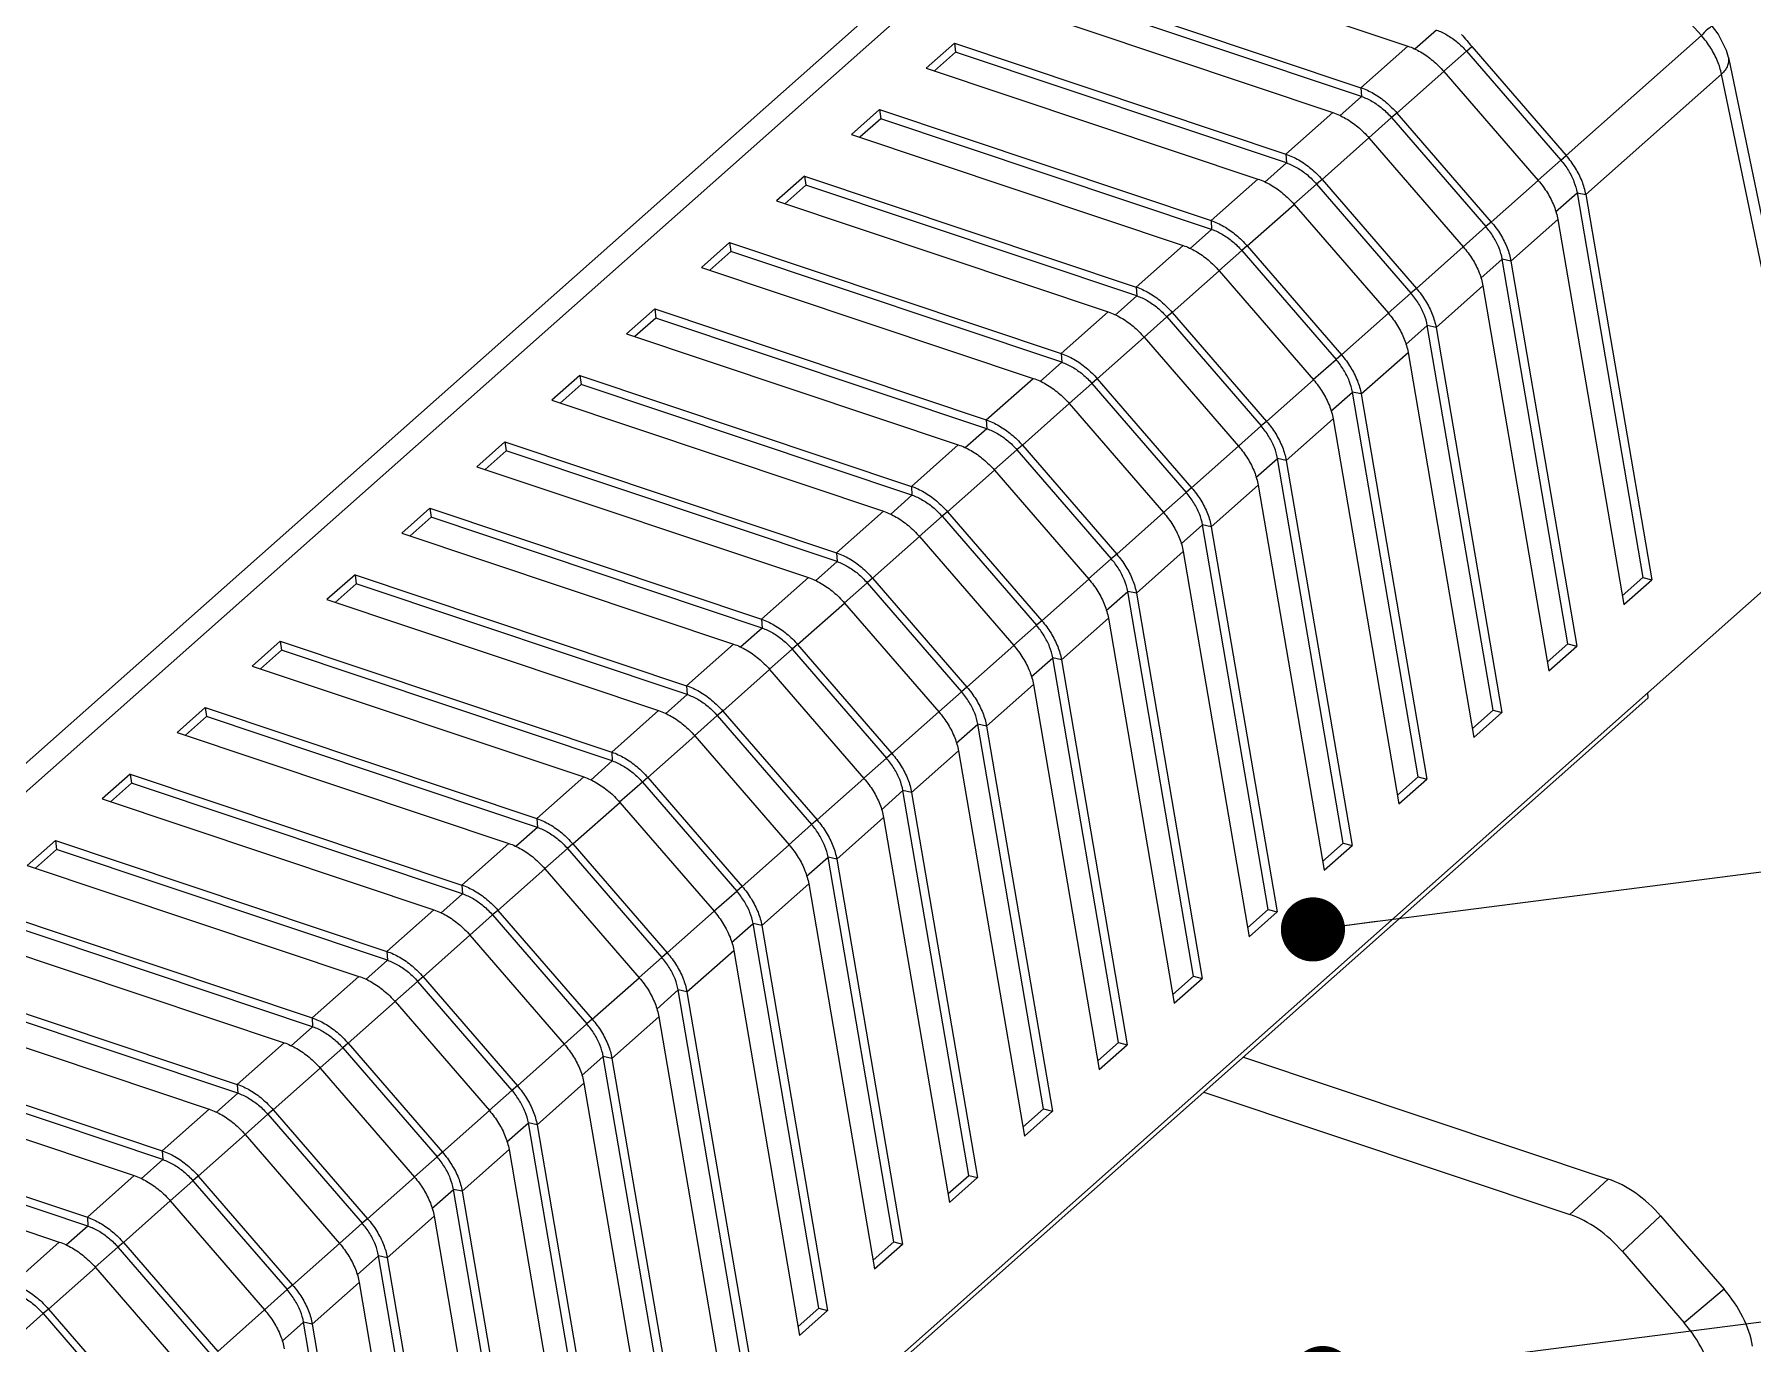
# Model space of a CAD drawing. Header units: millimetres. Extents: x 1518 to 2058, y 69 to 444.
# Drawn here: x 1795.57 to 1830.52, y 175.03 to 201.64 of the extents above; entities that cross this region are included whole.
import ezdxf

# ---------------------------------------------------------------- set-up
doc = ezdxf.new("R2010")
doc.units = ezdxf.units.MM
doc.layers.add('06___PRT_ALL_SURFS', color=7, linetype='Continuous')
doc.layers.add('from', color=7, linetype='Continuous', lineweight=13)
doc.styles.add('宋体', font='SimSun.ttf')
doc.dimstyles.new('YanXiu', dxfattribs={"dimscale": 1.5, "dimtxt": 2.5, "dimasz": 2.2, "dimexe": 0.65, "dimexo": 0.65, "dimgap": 0.5, "dimtad": 1, "dimdsep": 46, "dimtxsty": '宋体', "dimcen": 0, "dimclrd": 3, "dimclre": 3, "dimclrt": 3, "dimazin": 2, "dimtfac": 1, "dimtofl": 0, "dimtmove": 0, "dimatfit": 3, "dimfxl": 0, "dimlwd": 5, "dimlwe": 5, "dimarcsym": 0})

# ---------------------------------------------------------------- blocks, each defined once
blk = doc.blocks.new('*u40')
at = {"color": 7, "linetype": 'Continuous'}
for p, q in [((40.975, 82.031), (38.707, 92.953)), ((40.975, 82.031), (-17.535, 30.148)), ((36.973, 78.492), (36.984, 78.36)), ((36.984, 78.36), (-14.854, 32.394)), ((27.524, 69.971), (36.055, 67.117)), ((26.597, 69.15), (35.162, 66.285)), ((36.055, 67.117), (35.162, 66.285)), ((37.284, 66.254), (36.391, 65.422)), ((37.284, 66.254), (38.766, 64.542)), ((36.391, 65.422), (37.832, 63.757)), ((38.766, 64.542), (37.832, 63.757))]:
    blk.add_line(p, q, dxfattribs=at)
for centre, major_axis, ratio, start_param, end_param in [((36.276, 65.411), (-1.392, 1.573), 0.62574, -1.588016, -0.825535), ((35.382, 64.578), (-1.392, 1.573), 0.62574, -1.588016, -0.825535), ((37.755, 63.702), (1.395, -1.57), 0.625687, 0.787478, 1.54996), ((36.821, 62.917), (1.395, -1.57), 0.625687, 0.787478, 1.54996)]:
    blk.add_ellipse(centre, major_axis=major_axis, ratio=ratio, start_param=start_param, end_param=end_param, dxfattribs=at)
at = {"layer": '06___PRT_ALL_SURFS', "color": 7, "linetype": 'Continuous'}
for p, q in [((22.125, 97.302), (-28.969, 51.996)), ((22.836, 97.266), (-28.423, 51.813)), ((38.238, 93.858), (35.721, 96.629)), ((23.613, 96.206), (31.37, 93.611)), ((22.516, 95.233), (30.273, 92.638)), ((30.287, 92.433), (22.546, 95.022)), ((21.86, 94.652), (29.618, 92.057)), ((20.764, 93.679), (20.108, 93.098)), ((20.764, 93.679), (20.794, 93.468)), ((20.764, 93.679), (28.521, 91.085)), ((32.039, 93.986), (31.532, 93.537)), ((35.075, 91.053), (38.238, 93.858)), ((20.794, 93.468), (20.303, 93.033)), ((28.534, 90.879), (20.794, 93.468)), ((30.273, 92.638), (31.37, 93.611)), ((32.742, 93.492), (32.211, 93.022)), ((32.742, 93.492), (32.87, 93.6)), ((32.742, 93.492), (34.948, 90.944)), ((32.87, 93.6), (35.075, 91.053)), ((38.869, 93.347), (41.14, 82.412)), ((20.108, 93.098), (27.866, 90.503)), ((31.117, 92.046), (32.214, 93.018)), ((32.214, 93.018), (34.42, 90.47)), ((35.535, 90.14), (38.707, 92.953)), ((30.273, 92.638), (30.287, 92.433)), ((19.011, 92.126), (18.356, 91.545)), ((19.011, 92.126), (19.041, 91.914)), ((19.011, 92.126), (26.769, 89.531)), ((28.521, 91.085), (29.618, 92.057)), ((30.287, 92.433), (29.78, 91.983)), ((31.117, 92.046), (30.99, 91.939)), ((31.117, 92.046), (33.323, 89.498)), ((19.041, 91.914), (18.551, 91.479)), ((26.782, 89.325), (19.041, 91.914)), ((30.99, 91.939), (30.459, 91.468)), ((30.99, 91.939), (33.196, 89.391)), ((18.356, 91.545), (26.114, 88.95)), ((29.365, 90.492), (30.462, 91.464)), ((30.462, 91.464), (32.668, 88.916)), ((28.534, 90.879), (28.028, 90.43)), ((28.521, 91.085), (28.534, 90.879)), ((34.417, 90.474), (34.948, 90.944)), ((34.948, 90.944), (35.076, 91.052)), ((17.259, 90.572), (16.604, 89.991)), ((17.259, 90.572), (17.289, 90.361)), ((17.259, 90.572), (25.017, 87.977)), ((26.769, 89.531), (27.866, 90.503)), ((29.365, 90.492), (29.237, 90.385)), ((29.365, 90.492), (31.571, 87.944)), ((33.323, 89.498), (34.42, 90.47)), ((17.289, 90.361), (16.799, 89.926)), ((25.03, 87.771), (17.289, 90.361)), ((29.237, 90.385), (28.707, 89.914)), ((29.237, 90.385), (31.443, 87.837)), ((34.828, 89.738), (35.331, 90.184)), ((35.331, 90.184), (36.869, 81.187)), ((35.331, 90.184), (35.535, 90.139)), ((35.535, 90.14), (37.075, 81.134)), ((16.604, 89.991), (24.361, 87.396)), ((27.613, 88.938), (28.71, 89.911)), ((28.71, 89.911), (30.915, 87.363)), ((26.782, 89.325), (26.276, 88.876)), ((26.769, 89.531), (26.782, 89.325)), ((32.665, 88.92), (33.196, 89.391)), ((33.323, 89.498), (33.196, 89.391)), ((33.783, 88.585), (34.88, 89.557)), ((34.88, 89.557), (36.42, 80.553)), ((15.507, 89.018), (14.852, 88.437)), ((15.507, 89.018), (15.537, 88.807)), ((15.507, 89.018), (23.265, 86.423)), ((25.017, 87.977), (26.114, 88.95)), ((27.485, 88.831), (26.954, 88.36)), ((27.613, 88.938), (27.485, 88.831)), ((27.485, 88.831), (29.691, 86.283)), ((27.613, 88.938), (29.819, 86.39)), ((31.571, 87.944), (32.668, 88.916)), ((14.852, 88.437), (22.609, 85.842)), ((15.537, 88.807), (15.046, 88.372)), ((23.278, 86.218), (15.537, 88.807)), ((33.076, 88.184), (33.579, 88.63)), ((33.783, 88.585), (33.579, 88.63)), ((35.117, 79.634), (33.579, 88.63)), ((33.783, 88.585), (35.323, 79.58)), ((25.86, 87.384), (26.957, 88.357)), ((26.957, 88.357), (29.163, 85.809)), ((25.03, 87.771), (24.523, 87.322)), ((25.017, 87.977), (25.03, 87.771)), ((30.912, 87.366), (31.443, 87.837)), ((31.571, 87.944), (31.443, 87.837)), ((32.03, 87.031), (33.127, 88.004)), ((33.127, 88.004), (34.667, 78.999)), ((13.755, 87.464), (13.099, 86.883)), ((13.785, 87.253), (13.294, 86.818)), ((13.755, 87.464), (13.785, 87.253)), ((13.755, 87.464), (21.512, 84.87)), ((21.525, 84.664), (13.785, 87.253)), ((23.265, 86.423), (24.361, 87.396)), ((25.733, 87.277), (25.202, 86.807)), ((25.86, 87.384), (25.733, 87.277)), ((25.733, 87.277), (27.939, 84.729)), ((25.86, 87.384), (28.066, 84.836)), ((29.819, 86.39), (30.915, 87.363)), ((13.099, 86.883), (20.857, 84.288)), ((31.324, 86.63), (31.826, 87.076)), ((32.03, 87.031), (31.826, 87.076)), ((33.365, 78.08), (31.826, 87.076)), ((32.03, 87.031), (33.57, 78.026)), ((23.265, 86.423), (23.278, 86.218)), ((24.108, 85.831), (25.205, 86.803)), ((25.205, 86.803), (27.411, 84.255)), ((30.278, 85.477), (31.375, 86.45)), ((31.375, 86.45), (32.915, 77.445)), ((23.278, 86.218), (22.771, 85.768)), ((29.16, 85.812), (29.691, 86.283)), ((29.819, 86.39), (29.691, 86.283)), ((12.002, 85.911), (11.347, 85.33)), ((12.032, 85.699), (11.542, 85.264)), ((12.002, 85.911), (12.032, 85.699)), ((12.002, 85.911), (19.76, 83.316)), ((19.773, 83.11), (12.032, 85.699)), ((21.512, 84.87), (22.609, 85.842)), ((23.981, 85.724), (23.45, 85.253)), ((24.108, 85.831), (23.981, 85.724)), ((23.981, 85.724), (26.187, 83.176)), ((24.108, 85.831), (26.314, 83.283)), ((28.066, 84.836), (29.163, 85.809)), ((11.347, 85.33), (19.105, 82.735)), ((22.356, 84.277), (23.453, 85.25)), ((23.453, 85.25), (25.659, 82.702)), ((29.572, 85.077), (30.074, 85.522)), ((30.278, 85.477), (30.074, 85.522)), ((31.613, 76.526), (30.074, 85.522)), ((30.278, 85.477), (31.818, 76.472)), ((21.512, 84.87), (21.525, 84.664)), ((28.066, 84.836), (27.939, 84.729)), ((28.526, 83.924), (29.623, 84.896)), ((29.623, 84.896), (31.163, 75.891)), ((21.525, 84.664), (21.019, 84.215)), ((27.408, 84.259), (27.939, 84.729)), ((10.25, 84.357), (9.595, 83.776)), ((10.28, 84.146), (9.79, 83.711)), ((10.25, 84.357), (10.28, 84.146)), ((10.25, 84.357), (18.008, 81.762)), ((18.021, 81.556), (10.28, 84.146)), ((19.76, 83.316), (20.857, 84.288)), ((22.228, 84.17), (21.698, 83.699)), ((22.356, 84.277), (22.228, 84.17)), ((22.228, 84.17), (24.434, 81.622)), ((22.356, 84.277), (24.562, 81.729)), ((26.314, 83.283), (27.411, 84.255)), ((9.595, 83.776), (17.353, 81.181)), ((20.604, 82.723), (21.701, 83.696)), ((21.701, 83.696), (23.907, 81.148)), ((27.819, 83.523), (28.322, 83.969)), ((29.861, 74.972), (28.322, 83.969)), ((28.526, 83.924), (28.322, 83.969)), ((28.526, 83.924), (30.066, 74.919)), ((19.76, 83.316), (19.773, 83.11)), ((26.314, 83.283), (26.187, 83.176)), ((26.774, 82.37), (27.871, 83.342)), ((27.871, 83.342), (29.411, 74.338)), ((8.498, 82.803), (7.843, 82.222)), ((8.498, 82.803), (8.528, 82.592)), ((8.498, 82.803), (16.256, 80.208)), ((19.773, 83.11), (19.267, 82.661)), ((25.656, 82.705), (26.187, 83.176)), ((8.528, 82.592), (8.037, 82.157)), ((16.269, 80.003), (8.528, 82.592)), ((18.008, 81.762), (19.105, 82.735)), ((20.476, 82.616), (19.945, 82.145)), ((20.604, 82.723), (20.476, 82.616)), ((20.476, 82.616), (22.682, 80.068)), ((20.604, 82.723), (22.81, 80.175)), ((24.562, 81.729), (25.659, 82.702)), ((26.067, 81.969), (26.57, 82.415)), ((26.774, 82.37), (26.57, 82.415)), ((28.108, 73.419), (26.57, 82.415)), ((7.843, 82.222), (15.6, 79.627)), ((18.852, 81.169), (19.948, 82.142)), ((19.948, 82.142), (22.154, 79.594)), ((26.774, 82.37), (28.314, 73.365)), ((18.008, 81.762), (18.021, 81.556)), ((23.904, 81.151), (24.434, 81.622)), ((24.562, 81.729), (24.434, 81.622)), ((25.021, 80.816), (26.118, 81.789)), ((26.118, 81.789), (27.658, 72.784)), ((6.746, 81.249), (6.09, 80.668)), ((6.746, 81.249), (6.776, 81.038)), ((6.746, 81.249), (14.503, 78.655)), ((18.021, 81.556), (17.514, 81.107)), ((36.385, 80.757), (36.869, 81.187)), ((36.869, 81.187), (37.075, 81.134)), ((6.776, 81.038), (6.285, 80.603)), ((14.517, 78.449), (6.776, 81.038)), ((16.256, 80.208), (17.353, 81.181)), ((18.724, 81.062), (18.193, 80.592)), ((18.852, 81.169), (18.724, 81.062)), ((18.724, 81.062), (20.93, 78.514)), ((18.852, 81.169), (21.057, 78.621)), ((22.81, 80.175), (23.907, 81.148)), ((24.315, 80.415), (24.818, 80.861)), ((25.021, 80.816), (24.818, 80.861)), ((26.356, 71.865), (24.818, 80.861)), ((25.021, 80.816), (26.562, 71.811)), ((36.42, 80.553), (37.075, 81.134)), ((6.09, 80.668), (13.848, 78.073)), ((17.099, 79.616), (18.196, 80.588)), ((18.196, 80.588), (20.402, 78.04)), ((16.269, 80.003), (15.762, 79.553)), ((16.256, 80.208), (16.269, 80.003)), ((22.151, 79.597), (22.682, 80.068)), ((22.81, 80.175), (22.682, 80.068)), ((23.269, 79.262), (24.366, 80.235)), ((24.366, 80.235), (25.906, 71.23)), ((4.993, 79.696), (4.338, 79.115)), ((4.993, 79.696), (5.023, 79.484)), ((4.993, 79.696), (12.751, 77.101)), ((14.503, 78.655), (15.6, 79.627)), ((17.099, 79.616), (16.972, 79.509)), ((17.099, 79.616), (19.305, 77.068)), ((21.057, 78.621), (22.154, 79.594)), ((34.632, 79.204), (35.117, 79.634)), ((34.667, 78.999), (35.323, 79.58)), ((35.117, 79.634), (35.323, 79.58)), ((5.023, 79.484), (4.533, 79.049)), ((12.764, 76.895), (5.023, 79.484)), ((16.972, 79.509), (16.441, 79.038)), ((16.972, 79.509), (19.178, 76.961)), ((22.563, 78.862), (23.065, 79.307)), ((24.604, 70.311), (23.065, 79.307)), ((23.269, 79.262), (23.065, 79.307)), ((23.269, 79.262), (24.809, 70.257)), ((4.338, 79.115), (12.096, 76.52)), ((15.347, 78.062), (16.444, 79.035)), ((16.444, 79.035), (18.65, 76.487)), ((14.517, 78.449), (14.01, 78)), ((14.503, 78.655), (14.517, 78.449)), ((20.399, 78.044), (20.93, 78.514)), ((21.057, 78.621), (20.93, 78.514)), ((21.517, 77.709), (22.614, 78.681)), ((22.614, 78.681), (24.154, 69.676)), ((3.241, 78.142), (2.586, 77.561)), ((3.241, 78.142), (3.271, 77.931)), ((3.241, 78.142), (10.999, 75.547)), ((12.751, 77.101), (13.848, 78.073)), ((15.347, 78.062), (15.22, 77.955)), ((15.347, 78.062), (17.553, 75.514)), ((19.305, 77.068), (20.402, 78.04)), ((32.88, 77.65), (33.365, 78.08)), ((32.915, 77.445), (33.57, 78.026)), ((33.365, 78.08), (33.57, 78.026)), ((3.271, 77.931), (2.781, 77.496)), ((11.012, 75.341), (3.271, 77.931)), ((15.22, 77.955), (14.689, 77.484)), ((15.22, 77.955), (17.426, 75.407)), ((20.81, 77.308), (21.313, 77.754)), ((21.517, 77.709), (21.313, 77.754)), ((22.852, 68.757), (21.313, 77.754)), ((21.517, 77.709), (23.057, 68.704)), ((2.586, 77.561), (10.344, 74.966)), ((13.595, 76.508), (14.692, 77.481)), ((14.692, 77.481), (16.898, 74.933)), ((12.764, 76.895), (12.258, 76.446)), ((12.751, 77.101), (12.764, 76.895)), ((18.647, 76.49), (19.178, 76.961)), ((19.305, 77.068), (19.178, 76.961)), ((19.765, 76.155), (20.862, 77.128)), ((20.862, 77.128), (22.402, 68.123)), ((1.489, 76.588), (0.834, 76.007)), ((1.519, 76.377), (1.029, 75.942)), ((1.489, 76.588), (1.519, 76.377)), ((1.489, 76.588), (9.247, 73.993)), ((9.26, 73.788), (1.519, 76.377)), ((10.999, 75.547), (12.096, 76.52)), ((13.467, 76.401), (12.936, 75.93)), ((13.595, 76.508), (13.467, 76.401)), ((13.467, 76.401), (15.673, 73.853)), ((13.595, 76.508), (15.801, 73.96)), ((17.553, 75.514), (18.65, 76.487)), ((31.128, 76.096), (31.613, 76.526)), ((31.163, 75.891), (31.818, 76.472)), ((31.613, 76.526), (31.818, 76.472)), ((0.834, 76.007), (8.591, 73.412)), ((19.058, 75.754), (19.561, 76.2)), ((19.765, 76.155), (19.561, 76.2)), ((21.099, 67.204), (19.561, 76.2)), ((19.765, 76.155), (21.305, 67.15)), ((11.843, 74.954), (12.94, 75.927)), ((12.94, 75.927), (15.145, 73.379)), ((18.013, 74.601), (19.109, 75.574)), ((19.109, 75.574), (20.65, 66.569)), ((11.012, 75.341), (10.506, 74.892)), ((10.999, 75.547), (11.012, 75.341)), ((16.895, 74.936), (17.426, 75.407)), ((17.553, 75.514), (17.426, 75.407)), ((-0.263, 75.035), (-0.919, 74.453)), ((-0.233, 74.823), (-0.724, 74.388)), ((-0.263, 75.035), (-0.233, 74.823)), ((-0.263, 75.035), (7.494, 72.44)), ((7.508, 72.234), (-0.233, 74.823)), ((9.247, 73.993), (10.344, 74.966)), ((11.715, 74.847), (11.184, 74.377)), ((11.843, 74.954), (11.715, 74.847)), ((11.715, 74.847), (13.921, 72.299)), ((11.843, 74.954), (14.049, 72.406)), ((15.801, 73.96), (16.898, 74.933)), ((29.376, 74.542), (29.861, 74.972)), ((29.411, 74.338), (30.066, 74.919)), ((29.861, 74.972), (30.066, 74.919)), ((-0.919, 74.453), (6.839, 71.858)), ((10.09, 73.401), (11.187, 74.373)), ((11.187, 74.373), (13.393, 71.825)), ((17.306, 74.201), (17.809, 74.646)), ((18.013, 74.601), (17.809, 74.646)), ((19.347, 65.65), (17.809, 74.646)), ((18.013, 74.601), (19.553, 65.596)), ((9.247, 73.993), (9.26, 73.788)), ((15.801, 73.96), (15.673, 73.853)), ((16.26, 73.047), (17.357, 74.02)), ((17.357, 74.02), (18.897, 65.015)), ((9.26, 73.788), (8.753, 73.338)), ((15.142, 73.382), (15.673, 73.853)), ((-2.015, 73.481), (5.742, 70.886)), ((5.755, 70.68), (-1.985, 73.269)), ((7.494, 72.44), (8.591, 73.412)), ((9.963, 73.294), (9.432, 72.823)), ((10.09, 73.401), (9.963, 73.294)), ((9.963, 73.294), (12.169, 70.746)), ((10.09, 73.401), (12.296, 70.853)), ((14.049, 72.406), (15.145, 73.379)), ((27.623, 72.989), (28.108, 73.419)), ((27.658, 72.784), (28.314, 73.365)), ((28.108, 73.419), (28.314, 73.365)), ((-2.671, 72.9), (5.087, 70.305)), ((8.338, 71.847), (9.435, 72.82)), ((9.435, 72.82), (11.641, 70.272)), ((15.554, 72.647), (16.056, 73.092)), ((17.595, 64.096), (16.056, 73.092)), ((16.26, 73.047), (16.056, 73.092)), ((16.26, 73.047), (17.8, 64.042)), ((7.494, 72.44), (7.508, 72.234)), ((14.049, 72.406), (13.921, 72.299)), ((14.508, 71.494), (15.605, 72.466)), ((15.605, 72.466), (17.145, 63.461)), ((7.508, 72.234), (7.001, 71.785)), ((13.39, 71.829), (13.921, 72.299)), ((-3.768, 71.927), (3.99, 69.332)), ((4.003, 69.126), (-3.738, 71.716)), ((5.742, 70.886), (6.839, 71.858)), ((8.211, 71.74), (7.68, 71.269)), ((8.338, 71.847), (8.211, 71.74)), ((8.211, 71.74), (10.417, 69.192)), ((8.338, 71.847), (10.544, 69.299)), ((12.296, 70.853), (13.393, 71.825)), ((13.802, 71.093), (14.304, 71.539)), ((14.508, 71.494), (14.304, 71.539)), ((15.843, 62.542), (14.304, 71.539)), ((25.871, 71.435), (26.356, 71.865)), ((25.906, 71.23), (26.562, 71.811)), ((26.356, 71.865), (26.562, 71.811)), ((-4.423, 71.346), (3.335, 68.751)), ((6.586, 70.293), (7.683, 71.266)), ((7.683, 71.266), (9.889, 68.718)), ((14.508, 71.494), (16.048, 62.489)), ((5.742, 70.886), (5.755, 70.68)), ((11.638, 70.275), (12.169, 70.746)), ((12.296, 70.853), (12.169, 70.746)), ((12.756, 69.94), (13.853, 70.913)), ((13.853, 70.913), (15.393, 61.908)), ((-5.52, 70.373), (2.238, 67.778)), ((5.755, 70.68), (5.249, 70.231)), ((2.251, 67.573), (-5.49, 70.162)), ((3.99, 69.332), (5.087, 70.305)), ((6.458, 70.186), (5.928, 69.715)), ((6.586, 70.293), (6.458, 70.186)), ((6.458, 70.186), (8.664, 67.638)), ((6.586, 70.293), (8.792, 67.745)), ((10.544, 69.299), (11.641, 70.272)), ((12.049, 69.539), (12.552, 69.985)), ((12.756, 69.94), (12.552, 69.985)), ((14.091, 60.989), (12.552, 69.985)), ((12.756, 69.94), (14.296, 60.935)), ((24.119, 69.881), (24.604, 70.311)), ((24.154, 69.676), (24.809, 70.257)), ((24.604, 70.311), (24.809, 70.257)), ((-6.175, 69.792), (1.582, 67.197)), ((4.834, 68.739), (5.931, 69.712)), ((5.931, 69.712), (8.137, 67.164)), ((4.003, 69.126), (3.497, 68.677)), ((3.99, 69.332), (4.003, 69.126)), ((9.886, 68.721), (10.417, 69.192)), ((10.544, 69.299), (10.417, 69.192)), ((11.004, 68.386), (12.101, 69.359)), ((12.101, 69.359), (13.641, 60.354)), ((-7.272, 68.82), (0.486, 66.225)), ((2.238, 67.778), (3.335, 68.751)), ((4.834, 68.739), (4.706, 68.632)), ((4.834, 68.739), (7.04, 66.191)), ((22.367, 68.327), (22.852, 68.757)), ((22.852, 68.757), (23.057, 68.704)), ((0.499, 66.019), (-7.242, 68.608)), ((4.706, 68.632), (4.175, 68.162)), ((4.706, 68.632), (6.912, 66.084)), ((8.792, 67.745), (9.889, 68.718)), ((10.297, 67.986), (10.8, 68.431)), ((12.338, 59.435), (10.8, 68.431)), ((11.004, 68.386), (10.8, 68.431)), ((11.004, 68.386), (12.544, 59.381)), ((22.402, 68.123), (23.057, 68.704)), ((-7.927, 68.238), (-0.17, 65.644)), ((3.081, 67.186), (4.178, 68.158)), ((4.178, 68.158), (6.384, 65.61)), ((2.251, 67.573), (1.744, 67.123)), ((2.238, 67.778), (2.251, 67.573)), ((8.134, 67.167), (8.664, 67.638)), ((8.792, 67.745), (8.664, 67.638)), ((9.251, 66.832), (10.348, 67.805)), ((10.348, 67.805), (11.888, 58.8)), ((0.486, 66.225), (1.582, 67.197)), ((3.081, 67.186), (2.954, 67.079)), ((3.081, 67.186), (5.287, 64.638)), ((7.04, 66.191), (8.137, 67.164)), ((20.615, 66.774), (21.099, 67.204)), ((20.65, 66.569), (21.305, 67.15)), ((21.099, 67.204), (21.305, 67.15)), ((2.954, 67.079), (2.423, 66.608)), ((2.954, 67.079), (5.16, 64.531)), ((8.545, 66.432), (9.048, 66.877)), ((10.586, 57.881), (9.048, 66.877)), ((9.251, 66.832), (9.048, 66.877)), ((9.251, 66.832), (10.791, 57.827)), ((1.329, 65.632), (2.426, 66.605)), ((2.426, 66.605), (4.632, 64.057)), ((0.499, 66.019), (-0.008, 65.57)), ((0.486, 66.225), (0.499, 66.019)), ((6.381, 65.614), (6.912, 66.084)), ((7.04, 66.191), (6.912, 66.084)), ((7.499, 65.279), (8.596, 66.251)), ((8.596, 66.251), (10.136, 57.246)), ((-1.267, 64.671), (-0.17, 65.644)), ((1.202, 65.525), (0.671, 65.054)), ((1.329, 65.632), (1.202, 65.525)), ((1.202, 65.525), (3.408, 62.977)), ((1.329, 65.632), (3.535, 63.084)), ((5.287, 64.638), (6.384, 65.61)), ((18.862, 65.22), (19.347, 65.65)), ((18.897, 65.015), (19.553, 65.596)), ((19.347, 65.65), (19.553, 65.596)), ((6.793, 64.878), (7.295, 65.324)), ((7.499, 65.279), (7.295, 65.324)), ((8.834, 56.327), (7.295, 65.324)), ((7.499, 65.279), (9.039, 56.274)), ((-0.423, 64.078), (0.674, 65.051)), ((0.674, 65.051), (2.88, 62.503)), ((4.629, 64.06), (5.16, 64.531)), ((5.287, 64.638), (5.16, 64.531)), ((5.747, 63.725), (6.844, 64.698)), ((6.844, 64.698), (8.384, 55.693)), ((-0.55, 63.971), (-1.081, 63.5)), ((-0.423, 64.078), (-0.55, 63.971)), ((-0.55, 63.971), (1.655, 61.423)), ((-0.423, 64.078), (1.783, 61.53)), ((3.535, 63.084), (4.632, 64.057)), ((17.11, 63.666), (17.595, 64.096)), ((17.145, 63.461), (17.8, 64.042)), ((17.595, 64.096), (17.8, 64.042)), ((5.04, 63.324), (5.543, 63.77)), ((5.747, 63.725), (5.543, 63.77)), ((7.082, 54.774), (5.543, 63.77)), ((5.747, 63.725), (7.287, 54.72))]:
    blk.add_line(p, q, dxfattribs=at)
blk.add_lwpolyline([(38.869, 93.347), (38.826, 93.506), (38.629, 93.902), (38.472, 94.102)], dxfattribs=at)
blk.add_arc((49.297, 107.818), 21.726, 219.8894, 220.8783, dxfattribs=at)
for points, start_tangent, end_tangent in [([(38.471, 94.095), (38.397, 94.014), (38.238, 93.858)], (0.995769, -0.091887), (-0.722029, -0.691863)), ([(32.039, 93.986), (32.286, 93.874), (32.526, 93.705), (32.742, 93.492)], (0.948352, -0.31722), (0.654537, -0.75603)), ([(38.707, 92.953), (38.615, 93.259), (38.456, 93.567), (38.238, 93.858)], (-0.181539, 0.983384), (-0.661277, 0.750142)), ([(31.37, 93.611), (31.667, 93.476)], (0.948352, -0.31722), (0.866099, -0.499873)), ([(31.667, 93.476), (31.954, 93.274), (32.214, 93.018)], (0.866099, -0.499873), (0.654537, -0.75603)), ([(38.869, 93.346), (38.851, 93.159), (38.707, 92.953)], (0.193547, -0.981091), (-0.722016, -0.691876)), ([(30.273, 92.638), (30.57, 92.503), (30.858, 92.301), (31.117, 92.046)], (0.948352, -0.31722), (0.654537, -0.75603)), ([(29.618, 92.057), (29.915, 91.922)], (0.948352, -0.31722), (0.866099, -0.499873)), ([(30.287, 92.433), (30.534, 92.32), (30.773, 92.152), (30.99, 91.939)], (0.948352, -0.31722), (0.654537, -0.75603)), ([(29.915, 91.922), (30.202, 91.72), (30.462, 91.464)], (0.866099, -0.499873), (0.654537, -0.75603)), ([(28.521, 91.085), (28.818, 90.949), (29.105, 90.747), (29.365, 90.492)], (0.948352, -0.31722), (0.654537, -0.75603)), ([(28.534, 90.879), (28.782, 90.766), (29.021, 90.598), (29.237, 90.385)], (0.948352, -0.31722), (0.654537, -0.75603)), ([(34.948, 90.944), (35.127, 90.7), (35.257, 90.441), (35.331, 90.184)], (0.654537, -0.75603), (0.168576, -0.985689)), ([(35.535, 90.14), (35.447, 90.449), (35.29, 90.759), (35.075, 91.053)], (-0.168576, 0.985689), (-0.654537, 0.75603)), ([(27.866, 90.503), (28.163, 90.368)], (0.948352, -0.31722), (0.866099, -0.499873)), ([(34.42, 90.47), (34.635, 90.178), (34.792, 89.867)], (0.654537, -0.75603), (0.367004, -0.93022)), ([(28.163, 90.368), (28.45, 90.166), (28.71, 89.911)], (0.866099, -0.499873), (0.654537, -0.75603)), ([(34.792, 89.867), (34.88, 89.557)], (0.367004, -0.93022), (0.168576, -0.985689)), ([(26.769, 89.531), (27.066, 89.396), (27.353, 89.194), (27.613, 88.938)], (0.948352, -0.31722), (0.654537, -0.75603)), ([(26.782, 89.325), (27.029, 89.212), (27.269, 89.044), (27.485, 88.831)], (0.948352, -0.31722), (0.654537, -0.75603)), ([(33.579, 88.63), (33.505, 88.888), (33.375, 89.147), (33.196, 89.391)], (-0.168576, 0.985689), (-0.654537, 0.75603)), ([(33.323, 89.498), (33.538, 89.205), (33.695, 88.894), (33.783, 88.585)], (0.654537, -0.75603), (0.168576, -0.985689)), ([(26.114, 88.95), (26.41, 88.814)], (0.948352, -0.31722), (0.866099, -0.499873)), ([(32.668, 88.916), (32.883, 88.624), (33.039, 88.313)], (0.654537, -0.75603), (0.367004, -0.93022)), ([(26.41, 88.814), (26.698, 88.613), (26.957, 88.357)], (0.866099, -0.499873), (0.654537, -0.75603)), ([(33.039, 88.313), (33.127, 88.004)], (0.367004, -0.93022), (0.168576, -0.985689)), ([(25.017, 87.977), (25.313, 87.842), (25.601, 87.64), (25.86, 87.384)], (0.948352, -0.31722), (0.654537, -0.75603)), ([(25.03, 87.771), (25.277, 87.659), (25.517, 87.49), (25.733, 87.277)], (0.948352, -0.31722), (0.654537, -0.75603)), ([(31.826, 87.076), (31.753, 87.334), (31.623, 87.593), (31.443, 87.837)], (-0.168576, 0.985689), (-0.654537, 0.75603)), ([(31.571, 87.944), (31.786, 87.651), (31.942, 87.34), (32.031, 87.031)], (0.654537, -0.75603), (0.168576, -0.985689)), ([(24.361, 87.396), (24.658, 87.261)], (0.948352, -0.31722), (0.866099, -0.499873)), ([(24.658, 87.261), (24.946, 87.059), (25.205, 86.803)], (0.866099, -0.499873), (0.654537, -0.75603)), ([(30.915, 87.363), (31.131, 87.07), (31.287, 86.759)], (0.654537, -0.75603), (0.367004, -0.93022)), ([(23.265, 86.423), (23.561, 86.288), (23.849, 86.086), (24.108, 85.831)], (0.948352, -0.31722), (0.654537, -0.75603)), ([(31.287, 86.759), (31.375, 86.45)], (0.367004, -0.93022), (0.168576, -0.985689)), ([(23.278, 86.218), (23.525, 86.105), (23.764, 85.937), (23.981, 85.724)], (0.948352, -0.31722), (0.654537, -0.75603)), ([(30.074, 85.522), (30.001, 85.78), (29.87, 86.039), (29.691, 86.283)], (-0.168576, 0.985689), (-0.654537, 0.75603)), ([(29.819, 86.39), (30.034, 86.097), (30.19, 85.786), (30.278, 85.477)], (0.654537, -0.75603), (0.168576, -0.985689)), ([(22.609, 85.842), (22.906, 85.707)], (0.948352, -0.31722), (0.866099, -0.499873)), ([(22.906, 85.707), (23.193, 85.505), (23.453, 85.25)], (0.866099, -0.499873), (0.654537, -0.75603)), ([(29.163, 85.809), (29.378, 85.516), (29.535, 85.205)], (0.654537, -0.75603), (0.367004, -0.93022)), ([(29.535, 85.205), (29.623, 84.896)], (0.367004, -0.93022), (0.168576, -0.985689)), ([(21.512, 84.87), (21.809, 84.734), (22.096, 84.532), (22.356, 84.277)], (0.948352, -0.31722), (0.654537, -0.75603)), ([(28.066, 84.836), (28.281, 84.544), (28.438, 84.233), (28.526, 83.924)], (0.654537, -0.75603), (0.168576, -0.985689)), ([(21.525, 84.664), (21.773, 84.551), (22.012, 84.383), (22.228, 84.17)], (0.948352, -0.31722), (0.654537, -0.75603)), ([(28.322, 83.969), (28.249, 84.226), (28.118, 84.485), (27.939, 84.729)], (-0.168576, 0.985689), (-0.654537, 0.75603)), ([(20.857, 84.288), (21.154, 84.153)], (0.948352, -0.31722), (0.866099, -0.499873)), ([(21.154, 84.153), (21.441, 83.951), (21.701, 83.696)], (0.866099, -0.499873), (0.654537, -0.75603)), ([(27.411, 84.255), (27.626, 83.963), (27.783, 83.652)], (0.654537, -0.75603), (0.367004, -0.93022)), ([(27.783, 83.652), (27.871, 83.342)], (0.367004, -0.93022), (0.168576, -0.985689)), ([(19.76, 83.316), (20.057, 83.181), (20.344, 82.979), (20.604, 82.723)], (0.948352, -0.31722), (0.654537, -0.75603)), ([(26.314, 83.283), (26.529, 82.99), (26.686, 82.679), (26.774, 82.37)], (0.654537, -0.75603), (0.168576, -0.985689)), ([(19.773, 83.11), (20.02, 82.997), (20.26, 82.829), (20.476, 82.616)], (0.948352, -0.31722), (0.654537, -0.75603)), ([(26.57, 82.415), (26.496, 82.673), (26.366, 82.932), (26.187, 83.176)], (-0.168576, 0.985689), (-0.654537, 0.75603)), ([(19.105, 82.735), (19.401, 82.599)], (0.948352, -0.31722), (0.866099, -0.499873)), ([(19.401, 82.599), (19.689, 82.398), (19.948, 82.142)], (0.866099, -0.499873), (0.654537, -0.75603)), ([(25.659, 82.702), (25.874, 82.409), (26.03, 82.098)], (0.654537, -0.75603), (0.367004, -0.93022)), ([(26.03, 82.098), (26.119, 81.789)], (0.367004, -0.93022), (0.168576, -0.985689)), ([(18.008, 81.762), (18.305, 81.627), (18.592, 81.425), (18.852, 81.169)], (0.948352, -0.31722), (0.654537, -0.75603)), ([(24.818, 80.861), (24.744, 81.119), (24.614, 81.378), (24.434, 81.622)], (-0.168576, 0.985689), (-0.654537, 0.75603)), ([(24.562, 81.729), (24.777, 81.436), (24.934, 81.125), (25.022, 80.816)], (0.654537, -0.75603), (0.168576, -0.985689)), ([(18.021, 81.556), (18.268, 81.444), (18.508, 81.275), (18.724, 81.062)], (0.948352, -0.31722), (0.654537, -0.75603)), ([(17.353, 81.181), (17.649, 81.046)], (0.948352, -0.31722), (0.866099, -0.499873)), ([(17.649, 81.046), (17.937, 80.844), (18.196, 80.588)], (0.866099, -0.499873), (0.654537, -0.75603)), ([(23.907, 81.148), (24.122, 80.855), (24.278, 80.544)], (0.654537, -0.75603), (0.367004, -0.93022)), ([(24.278, 80.544), (24.366, 80.235)], (0.367004, -0.93022), (0.168576, -0.985689)), ([(16.256, 80.208), (16.552, 80.073), (16.84, 79.871), (17.099, 79.616)], (0.948352, -0.31722), (0.654537, -0.75603)), ([(16.269, 80.003), (16.516, 79.89), (16.755, 79.722), (16.972, 79.509)], (0.948352, -0.31722), (0.654537, -0.75603)), ([(23.065, 79.307), (22.992, 79.565), (22.861, 79.824), (22.682, 80.068)], (-0.168576, 0.985689), (-0.654537, 0.75603)), ([(22.81, 80.175), (23.025, 79.882), (23.181, 79.571), (23.269, 79.262)], (0.654537, -0.75603), (0.168576, -0.985689)), ([(15.6, 79.627), (15.897, 79.492)], (0.948352, -0.31722), (0.866099, -0.499873)), ([(22.154, 79.594), (22.369, 79.301), (22.526, 78.99)], (0.654537, -0.75603), (0.367004, -0.93022)), ([(15.897, 79.492), (16.184, 79.29), (16.444, 79.035)], (0.866099, -0.499873), (0.654537, -0.75603)), ([(22.526, 78.99), (22.614, 78.681)], (0.367004, -0.93022), (0.168576, -0.985689)), ([(14.503, 78.655), (14.8, 78.519), (15.087, 78.317), (15.347, 78.062)], (0.948352, -0.31722), (0.654537, -0.75603)), ([(14.517, 78.449), (14.764, 78.336), (15.003, 78.168), (15.22, 77.955)], (0.948352, -0.31722), (0.654537, -0.75603)), ([(21.313, 77.754), (21.24, 78.011), (21.109, 78.271), (20.93, 78.514)], (-0.168576, 0.985689), (-0.654537, 0.75603)), ([(21.057, 78.621), (21.272, 78.329), (21.429, 78.018), (21.517, 77.709)], (0.654537, -0.75603), (0.168576, -0.985689)), ([(13.848, 78.073), (14.145, 77.938)], (0.948352, -0.31722), (0.866099, -0.499873)), ([(20.402, 78.04), (20.617, 77.748), (20.774, 77.437)], (0.654537, -0.75603), (0.367004, -0.93022)), ([(14.145, 77.938), (14.432, 77.736), (14.692, 77.481)], (0.866099, -0.499873), (0.654537, -0.75603)), ([(20.774, 77.437), (20.862, 77.127)], (0.367004, -0.93022), (0.168576, -0.985689)), ([(12.751, 77.101), (13.048, 76.966), (13.335, 76.764), (13.595, 76.508)], (0.948352, -0.31722), (0.654537, -0.75603)), ([(12.764, 76.895), (13.012, 76.782), (13.251, 76.614), (13.467, 76.401)], (0.948352, -0.31722), (0.654537, -0.75603)), ([(19.561, 76.2), (19.487, 76.458), (19.357, 76.717), (19.178, 76.961)], (-0.168576, 0.985689), (-0.654537, 0.75603)), ([(19.305, 77.068), (19.52, 76.775), (19.677, 76.464), (19.765, 76.155)], (0.654537, -0.75603), (0.168576, -0.985689)), ([(12.096, 76.52), (12.393, 76.384)], (0.948352, -0.31722), (0.866099, -0.499873)), ([(12.393, 76.384), (12.68, 76.183), (12.94, 75.927)], (0.866099, -0.499873), (0.654537, -0.75603)), ([(18.65, 76.487), (18.865, 76.194), (19.022, 75.883)], (0.654537, -0.75603), (0.367004, -0.93022)), ([(19.022, 75.883), (19.11, 75.574)], (0.367004, -0.93022), (0.168576, -0.985689)), ([(10.999, 75.547), (11.296, 75.412), (11.583, 75.21), (11.843, 74.954)], (0.948352, -0.31722), (0.654537, -0.75603)), ([(11.012, 75.341), (11.259, 75.229), (11.499, 75.06), (11.715, 74.847)], (0.948352, -0.31722), (0.654537, -0.75603)), ([(17.809, 74.646), (17.735, 74.904), (17.605, 75.163), (17.426, 75.407)], (-0.168576, 0.985689), (-0.654537, 0.75603)), ([(17.553, 75.514), (17.768, 75.221), (17.925, 74.91), (18.013, 74.601)], (0.654537, -0.75603), (0.168576, -0.985689)), ([(10.344, 74.966), (10.64, 74.831)], (0.948352, -0.31722), (0.866099, -0.499873)), ([(10.64, 74.831), (10.928, 74.629), (11.187, 74.373)], (0.866099, -0.499873), (0.654537, -0.75603)), ([(16.898, 74.933), (17.113, 74.64), (17.269, 74.329)], (0.654537, -0.75603), (0.367004, -0.93022)), ([(9.247, 73.993), (9.543, 73.858), (9.831, 73.656), (10.09, 73.401)], (0.948352, -0.31722), (0.654537, -0.75603)), ([(15.801, 73.96), (16.016, 73.667), (16.172, 73.357), (16.261, 73.047)], (0.654537, -0.75603), (0.168576, -0.985689)), ([(17.269, 74.329), (17.357, 74.02)], (0.367004, -0.93022), (0.168576, -0.985689)), ([(9.26, 73.788), (9.507, 73.675), (9.747, 73.507), (9.963, 73.294)], (0.948352, -0.31722), (0.654537, -0.75603)), ([(16.056, 73.092), (15.983, 73.35), (15.852, 73.609), (15.673, 73.853)], (-0.168576, 0.985689), (-0.654537, 0.75603)), ([(8.591, 73.412), (8.888, 73.277)], (0.948352, -0.31722), (0.866099, -0.499873)), ([(8.888, 73.277), (9.175, 73.075), (9.435, 72.82)], (0.866099, -0.499873), (0.654537, -0.75603)), ([(15.145, 73.379), (15.36, 73.086), (15.517, 72.775)], (0.654537, -0.75603), (0.367004, -0.93022)), ([(15.517, 72.775), (15.605, 72.466)], (0.367004, -0.93022), (0.168576, -0.985689)), ([(7.494, 72.44), (7.791, 72.304), (8.079, 72.102), (8.338, 71.847)], (0.948352, -0.31722), (0.654537, -0.75603)), ([(14.049, 72.406), (14.264, 72.114), (14.42, 71.803), (14.508, 71.494)], (0.654537, -0.75603), (0.168576, -0.985689)), ([(7.508, 72.234), (7.755, 72.121), (7.994, 71.953), (8.211, 71.74)], (0.948352, -0.31722), (0.654537, -0.75603)), ([(14.304, 71.539), (14.231, 71.796), (14.1, 72.056), (13.921, 72.299)], (-0.168576, 0.985689), (-0.654537, 0.75603)), ([(6.839, 71.858), (7.136, 71.723)], (0.948352, -0.31722), (0.866099, -0.499873)), ([(7.136, 71.723), (7.423, 71.521), (7.683, 71.266)], (0.866099, -0.499873), (0.654537, -0.75603)), ([(13.393, 71.825), (13.608, 71.533), (13.765, 71.222)], (0.654537, -0.75603), (0.367004, -0.93022)), ([(13.765, 71.222), (13.853, 70.912)], (0.367004, -0.93022), (0.168576, -0.985689)), ([(5.742, 70.886), (6.039, 70.751), (6.326, 70.549), (6.586, 70.293)], (0.948352, -0.31722), (0.654537, -0.75603)), ([(12.552, 69.985), (12.479, 70.243), (12.348, 70.502), (12.169, 70.746)], (-0.168576, 0.985689), (-0.654537, 0.75603)), ([(12.296, 70.853), (12.511, 70.56), (12.668, 70.249), (12.756, 69.94)], (0.654537, -0.75603), (0.168576, -0.985689)), ([(5.755, 70.68), (6.003, 70.567), (6.242, 70.399), (6.458, 70.186)], (0.948352, -0.31722), (0.654537, -0.75603)), ([(5.087, 70.305), (5.384, 70.169)], (0.948352, -0.31722), (0.866099, -0.499873)), ([(5.384, 70.169), (5.671, 69.968), (5.931, 69.712)], (0.866099, -0.499873), (0.654537, -0.75603)), ([(11.641, 70.272), (11.856, 69.979), (12.013, 69.668)], (0.654537, -0.75603), (0.367004, -0.93022)), ([(12.013, 69.668), (12.101, 69.359)], (0.367004, -0.93022), (0.168576, -0.985689)), ([(3.99, 69.332), (4.287, 69.197), (4.574, 68.995), (4.834, 68.739)], (0.948352, -0.31722), (0.654537, -0.75603)), ([(4.003, 69.126), (4.25, 69.014), (4.49, 68.845), (4.706, 68.632)], (0.948352, -0.31722), (0.654537, -0.75603)), ([(10.8, 68.431), (10.726, 68.689), (10.596, 68.948), (10.417, 69.192)], (-0.168576, 0.985689), (-0.654537, 0.75603)), ([(10.544, 69.299), (10.759, 69.006), (10.916, 68.695), (11.004, 68.386)], (0.654537, -0.75603), (0.168576, -0.985689)), ([(3.335, 68.751), (3.631, 68.616)], (0.948352, -0.31722), (0.866099, -0.499873)), ([(3.631, 68.616), (3.919, 68.414), (4.178, 68.158)], (0.866099, -0.499873), (0.654537, -0.75603)), ([(9.889, 68.718), (10.104, 68.425), (10.26, 68.114)], (0.654537, -0.75603), (0.367004, -0.93022)), ([(10.26, 68.114), (10.349, 67.805)], (0.367004, -0.93022), (0.168576, -0.985689)), ([(2.238, 67.778), (2.535, 67.643), (2.822, 67.441), (3.081, 67.186)], (0.948352, -0.31722), (0.654537, -0.75603)), ([(2.251, 67.573), (2.498, 67.46), (2.738, 67.292), (2.954, 67.079)], (0.948352, -0.31722), (0.654537, -0.75603)), ([(9.048, 66.877), (8.974, 67.135), (8.844, 67.394), (8.664, 67.638)], (-0.168576, 0.985689), (-0.654537, 0.75603)), ([(8.792, 67.745), (9.007, 67.452), (9.164, 67.142), (9.252, 66.832)], (0.654537, -0.75603), (0.168576, -0.985689)), ([(1.582, 67.197), (1.879, 67.062)], (0.948352, -0.31722), (0.866099, -0.499873)), ([(8.137, 67.164), (8.352, 66.871), (8.508, 66.56)], (0.654537, -0.75603), (0.367004, -0.93022)), ([(1.879, 67.062), (2.167, 66.86), (2.426, 66.605)], (0.866099, -0.499873), (0.654537, -0.75603)), ([(8.508, 66.56), (8.596, 66.251)], (0.367004, -0.93022), (0.168576, -0.985689)), ([(0.486, 66.225), (0.782, 66.089), (1.07, 65.887), (1.329, 65.632)], (0.948352, -0.31722), (0.654537, -0.75603)), ([(0.499, 66.019), (0.746, 65.906), (0.985, 65.738), (1.202, 65.525)], (0.948352, -0.31722), (0.654537, -0.75603)), ([(7.295, 65.324), (7.222, 65.581), (7.091, 65.841), (6.912, 66.084)], (-0.168576, 0.985689), (-0.654537, 0.75603)), ([(7.04, 66.191), (7.255, 65.899), (7.411, 65.588), (7.499, 65.279)], (0.654537, -0.75603), (0.168576, -0.985689)), ([(-0.17, 65.644), (0.127, 65.508)], (0.948352, -0.31722), (0.866099, -0.499873)), ([(6.384, 65.61), (6.599, 65.318), (6.756, 65.007)], (0.654537, -0.75603), (0.367004, -0.93022)), ([(0.127, 65.508), (0.414, 65.306), (0.674, 65.051)], (0.866099, -0.499873), (0.654537, -0.75603)), ([(6.756, 65.007), (6.844, 64.697)], (0.367004, -0.93022), (0.168576, -0.985689)), ([(-1.267, 64.671), (-0.97, 64.536), (-0.683, 64.334), (-0.423, 64.078)], (0.948352, -0.31722), (0.654537, -0.75603)), ([(-1.254, 64.465), (-1.006, 64.352), (-0.767, 64.184), (-0.55, 63.971)], (0.948352, -0.31722), (0.654537, -0.75603)), ([(5.543, 63.77), (5.47, 64.028), (5.339, 64.287), (5.16, 64.531)], (-0.168576, 0.985689), (-0.654537, 0.75603)), ([(5.287, 64.638), (5.502, 64.345), (5.659, 64.034), (5.747, 63.725)], (0.654537, -0.75603), (0.168576, -0.985689)), ([(4.632, 64.057), (4.847, 63.764), (5.004, 63.453)], (0.654537, -0.75603), (0.367004, -0.93022)), ([(5.004, 63.453), (5.092, 63.144)], (0.367004, -0.93022), (0.168576, -0.985689))]:
    blk.add_spline(points, degree=3, dxfattribs=dict(at, start_tangent=start_tangent, end_tangent=end_tangent))
at = {"layer": 'from', "color": 40}
for points in [[(29.151, 72.955), (52.522, 75.958)], [(29.377, 62.464), (52.748, 65.467)]]:
    blk.add_leader(points, dimstyle='YanXiu', override={"dimasz": 1, "dimclrd": 40, "dimldrblk": 'Dot'}, dxfattribs=at)

msp = doc.modelspace()

# ---------------------------------------------------------------- block references
at = {"xscale": 0.8693999999999998, "yscale": 0.8693999999999998, "zscale": 0.8693999999999998}
msp.add_blockref('*u40', (1796.23, 120.02), dxfattribs=at)

doc.saveas('drawing.dxf')
